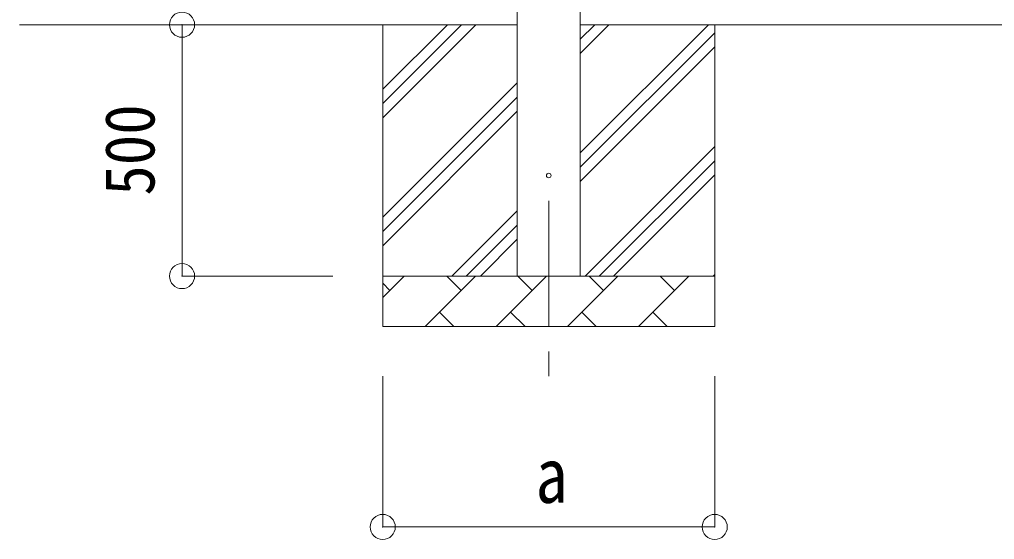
# Model space of a CAD drawing. Units: millimetres, scale not verified. Extents: x -13976 to 14131, y -9754 to 9646.
# Drawn here: x -12660 to -10721, y -813 to 221 of the extents above; entities that cross this region are included whole.
import ezdxf
from ezdxf.enums import TextEntityAlignment as Align

# ---------------------------------------------------------------- set-up
doc = ezdxf.new("R2010")
doc.units = ezdxf.units.MM
doc.header["$LTSCALE"] = 50
doc.header["$PDMODE"] = 32
doc.header["$PDSIZE"] = 50
doc.linetypes.add('CHAIN1', pattern=[8, 5, -1, 1, -1])
for name, color, linetype, lineweight in [('0-2_建具', 4, 'Continuous', 9), ('0-3_階段', 7, 'CHAIN1', 9), ('0-4_設備', 4, 'Continuous', 9), ('0-6_手摺', 5, 'Continuous', 5), ('0-8_外構', 6, 'Continuous', 9)]:
    doc.layers.add(name, color=color, linetype=linetype, lineweight=lineweight)
doc.styles.add('ＭＳ ゴシック', font='')
doc.styles.get('ＭＳ ゴシック').set_extended_font_data('MS Gothic')

msp = doc.modelspace()

# ---------------------------------------------------------------- linework, layer by layer
at = {"layer": '0-2_建具'}
for p, q in [((-11669.94, -289.43), (-11669.94, 251.66)), ((-11544.94, 251.66), (-11544.94, -289.43))]:
    msp.add_line(p, q, dxfattribs=at)
msp.add_circle((-11607.44, -89.43), 4.5, dxfattribs=at)
at = {"layer": '0-3_階段'}
msp.add_line((-11607.44, -139.43), (-11607.44, -488.43), dxfattribs=at)
at = {"layer": '0-4_設備', "color": 7}
for p, q in [((-11669.94, 210.57), (-12659.52, 210.57)), ((-11937.44, 210.57), (-11937.44, -389.43)), ((-11937.44, 25.52), (-11752.38, 210.57)), ((-11937.44, 53.8), (-11780.67, 210.57)), ((-11937.44, 82.09), (-11808.95, 210.57)), ((-3996.94, 210.57), (-11544.94, 210.57)), ((-11544.94, -44.53), (-11289.84, 210.57)), ((-11544.94, 153.46), (-11487.83, 210.57)), ((-11544.94, 181.75), (-11516.11, 210.57)), ((-11544.94, -72.81), (-11277.44, 194.69)), ((-11277.44, 210.57), (-11277.44, -389.43)), ((-11544.94, -101.1), (-11277.44, 166.4)), ((-11937.44, -172.47), (-11669.94, 95.03)), ((-11937.44, -200.75), (-11669.94, 66.75)), ((-11937.44, -229.04), (-11669.94, 38.46)), ((-11535.28, -289.43), (-11277.44, -31.59)), ((-11506.99, -289.43), (-11277.44, -59.87)), ((-11478.71, -289.43), (-11277.44, -88.16)), ((-11799.84, -289.43), (-11669.94, -159.53)), ((-11771.55, -289.43), (-11669.94, -187.81)), ((-11743.27, -289.43), (-11669.94, -216.1)), ((-11937.44, -289.43), (-11277.44, -289.43)), ((-11937.44, -332.32), (-11894.54, -289.43)), ((-11853.12, -389.43), (-11753.12, -289.43)), ((-11781.67, -317.98), (-11810.23, -289.43)), ((-11711.7, -389.43), (-11611.7, -289.43)), ((-11640.25, -317.98), (-11668.81, -289.43)), ((-11570.28, -389.43), (-11470.28, -289.43)), ((-11498.83, -317.98), (-11527.38, -289.43)), ((-11428.86, -389.43), (-11328.86, -289.43)), ((-11357.41, -317.98), (-11385.96, -289.43)), ((-11280.72, -289.43), (-11277.44, -286.15)), ((-11923.1, -317.98), (-11937.44, -303.64)), ((-11824.57, -360.88), (-11796.01, -389.43)), ((-11683.15, -360.88), (-11654.59, -389.43)), ((-11541.72, -360.88), (-11513.17, -389.43)), ((-11400.3, -360.88), (-11371.75, -389.43)), ((-11277.44, -389.43), (-11937.44, -389.43))]:
    msp.add_line(p, q, dxfattribs=at)
at = {"layer": '0-6_手摺', "color": 6, "lineweight": 9}
msp.add_line((-12336.44, 210.57), (-12336.44, -289.43), dxfattribs=at)
at = {"layer": '0-8_外構'}
for p, q in [((-12336.44, 210.57), (-12036.44, 210.57)), ((-12336.44, -289.43), (-12036.44, -289.43)), ((-11937.44, -788.43), (-11937.44, -488.43)), ((-11277.44, -788.43), (-11277.44, -488.43)), ((-11937.44, -788.43), (-11277.44, -788.43))]:
    msp.add_line(p, q, dxfattribs=at)
for p in [(-12336.44, 210.57), (-12336.44, -289.43), (-11937.44, -788.43), (-11277.44, -788.43)]:
    msp.add_point(p, dxfattribs=at)

# ---------------------------------------------------------------- texts
at = {"layer": '0-8_外構', "color": 7, "style": 'ＭＳ ゴシック', "width": 0.9}
msp.add_text('500', height=98.97, rotation=90, dxfattribs=at).set_placement((-12361.44, -129.43), align=Align.BOTTOM_LEFT)
at = {"layer": '0-8_外構', "color": 7, "style": 'ＭＳ ゴシック', "width": 0.85}
msp.add_text('a', height=110, dxfattribs=at).set_placement((-11633.69, -773.43), align=Align.BOTTOM_LEFT)

doc.saveas('drawing.dxf')
